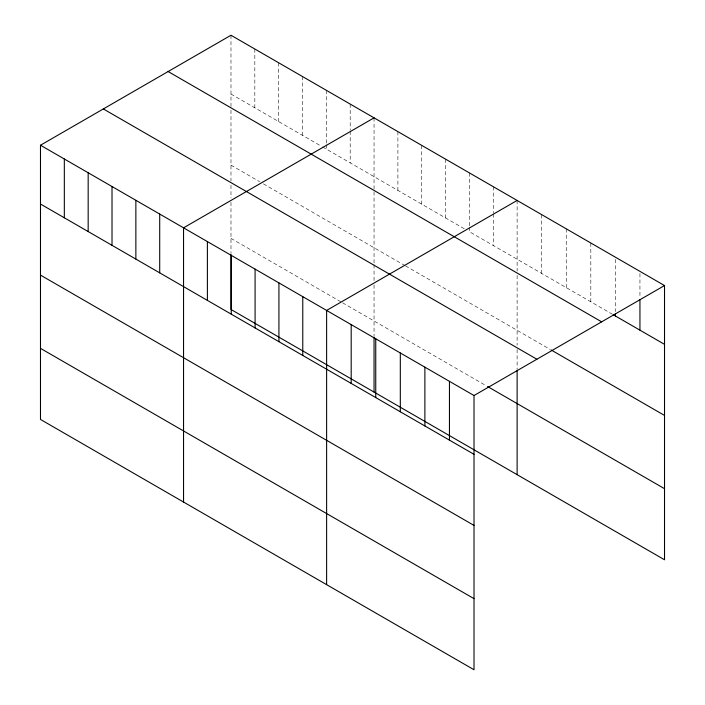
<?xml version="1.0" encoding="UTF-8"?>
<svg xmlns="http://www.w3.org/2000/svg" width="705" height="705" viewBox="0 0 705 705"><rect width="100%" height="100%" fill="white"/><g stroke="black" fill="none" stroke-linecap="round" stroke-linejoin="round"><path stroke-width="0.53" stroke-dasharray="3.52 2.64" d="M230.984 94.047L321.586 146.358M322.546 146.904L464.657 228.958M612.548 314.342L469.424 231.707L469.424 227.354M230.984 165.137L259.599 181.652M263.406 183.855L404.564 265.353M405.525 265.908L550.182 349.424M230.984 238.378L341.617 302.251M342.577 302.806L486.591 385.952M639.946 273.54L639.946 297.492M615.386 259.361L615.386 311.619M590.816 242.996L590.816 301.793M566.247 228.817L566.247 287.605M541.678 214.628L541.678 273.425M517.117 200.449L517.117 271.09M517.117 275.399L517.117 345.194M517.117 349.442L517.117 369.605M493.271 186.684L493.271 212.813M493.271 213.897L493.271 245.472M469.424 172.919L469.424 226.261M445.578 159.145L445.578 217.942M421.74 145.38L421.74 204.177M397.893 131.615L397.893 190.412M374.047 117.85L374.047 190.65M374.047 191.725L374.047 263.652M374.047 264.719L374.047 280.643M374.047 284.882L374.047 336.056M350.2 104.084L350.2 130.213M350.2 131.297L350.2 162.873M326.362 90.319L326.362 143.67M326.362 144.754L326.362 149.107M302.515 76.545L302.515 135.342M278.669 62.78L278.669 121.577M254.822 49.015L254.822 107.812M230.984 35.25L230.984 109.125M230.984 110.2L230.984 181.053M230.984 185.3L230.984 198.043M230.984 202.291L230.984 253.456"/><path stroke-width="1.06" d="M40.485 145.23L474.016 395.531L474.016 669.75L40.485 419.449L40.485 145.23L230.984 35.25L664.515 285.551L664.515 559.77L230.984 309.469L230.984 254.531M374.047 117.85L183.547 227.83L183.547 502.048M517.117 200.449L326.618 310.429L326.618 584.648M474.016 395.531L664.515 285.551M613.491 314.888L664.515 344.34M168.116 71.54L601.656 321.841M551.134 349.971L664.515 415.43M103.344 108.94L536.884 359.242M487.543 386.507L664.515 488.68M40.485 204.027L474.016 454.328M40.485 275.117L474.016 525.419M40.485 348.358L474.016 598.66M639.946 299.678L639.946 330.16M615.386 313.796L615.386 315.972M517.117 370.671L517.117 474.668M449.455 381.352L449.455 440.14M424.886 367.164L424.886 425.961M400.317 352.985L400.317 411.773M375.747 338.797L375.747 397.594M374.047 337.131L374.047 392.068M351.187 324.617L351.187 383.405M302.771 296.664L302.771 355.461M278.924 282.899L278.924 341.687M255.087 269.134L255.087 327.922M231.24 255.36L231.24 314.157M207.393 241.595L207.393 300.392M159.709 214.064L159.709 272.861M135.862 200.299L135.862 259.096M112.016 186.534L112.016 245.322M88.169 172.769L88.169 231.557M64.331 158.995L64.331 217.792"/></g></svg>
